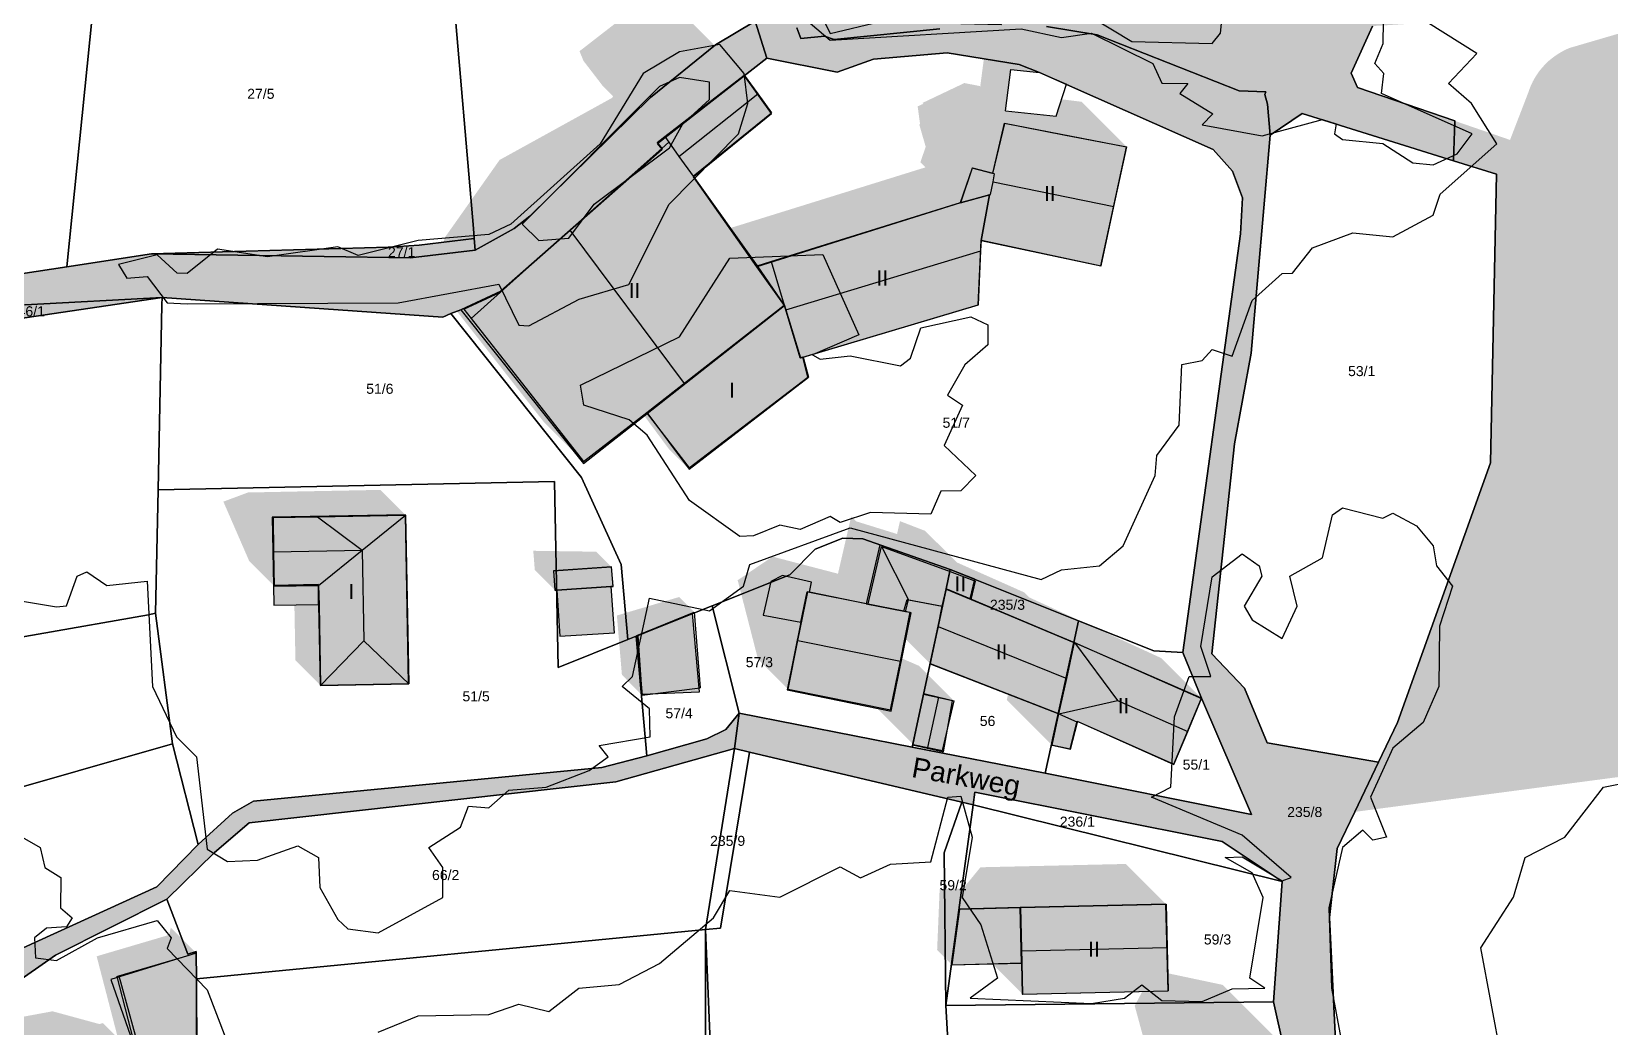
# Model space of a CAD drawing. Header units: millimetres. Extents: x 238 to 3518, y -74 to 2735.
# Drawn here: x 1746 to 1903.1, y 1403.3 to 1502.4 of the extents above; entities that cross this region are included whole.
import ezdxf
from ezdxf.enums import TextEntityAlignment as Align

# ---------------------------------------------------------------- set-up
doc = ezdxf.new("R2010")
doc.units = ezdxf.units.MM
for name, color, linetype in [('LP_Flurstueck_bez', 7, 'Continuous'), ('LP_Flurstuecke', 8, 'Continuous'), ('LP_Gebaeude_Dachaufsicht', 9, 'Continuous'), ('LP_Gebaeude_Dachschatten', 253, 'Continuous'), ('LP_Gebaeude_F', 254, 'Continuous'), ('LP_Gebaeude_Geschosszahl', 7, 'Continuous'), ('LP_Gebaeude_Schatten', 7, 'Continuous'), ('LP_Gebaeude_U', 7, 'Continuous'), ('LP_Topographie_Hoehenlinien', 8, 'Continuous'), ('LP_Verkehr_Gewaesser', 150, 'Continuous'), ('LP_Verkehr_Strassen', 9, 'Continuous'), ('LP_Verkehr_Strassennamen', 7, 'Continuous')]:
    doc.layers.add(name, color=color, linetype=linetype)
doc.styles.get("Standard").update_dxf_attribs({"font": 'arial.ttf'})

msp = doc.modelspace()

# ---------------------------------------------------------------- hatches: boundary and pattern name
at = {"layer": 'LP_Gebaeude_Dachschatten'}
for points in [[(1818.29, 1496.19), (1816.95, 1498.07), (1809.05, 1491.94), (1810.45, 1489.97)], [(1853.73, 1485), (1855, 1490.91), (1848.92, 1492.09), (1842.85, 1493.27), (1841.68, 1488.29), (1841.85, 1488.24), (1841.7, 1487.45)], [(1840.5, 1480.59), (1840.55, 1481.63), (1841.36, 1486.15), (1838.47, 1485.38), (1819.6, 1479.51), (1819.61, 1479.51), (1820.93, 1475.18), (1821.07, 1474.72)], [(1778.91, 1450.79), (1774.46, 1454.12), (1770.05, 1454.03), (1770.11, 1450.62)], [(1778.91, 1450.79), (1783.24, 1454.29), (1774.46, 1454.12)], [(1779.09, 1441.77), (1778.91, 1450.79), (1774.59, 1447.29), (1774.63, 1445.33), (1774.78, 1437.33)], [(1832.48, 1439.76), (1833.45, 1444.61), (1832.99, 1444.7), (1829.27, 1445.45), (1823.26, 1446.65), (1822.29, 1441.8)], [(1849.03, 1438.04), (1849.81, 1441.59), (1839.51, 1445.89), (1837.04, 1446.92), (1836.65, 1445.22), (1836.23, 1443.21)], [(1854.09, 1435.83), (1849.81, 1441.59), (1848.25, 1434.5)], [(1854.09, 1435.83), (1861.07, 1432.76), (1862.45, 1436.05), (1849.81, 1441.59)], [(1834.82, 1436.52), (1833.75, 1431.46), (1835.21, 1431.16), (1836.32, 1436.15)], [(1859.02, 1411.26), (1858.92, 1415.57), (1844.45, 1415.24), (1844.55, 1410.93)]]:
    msp.add_hatch(color=253, dxfattribs=at).paths.add_polyline_path(points)
at = {"layer": 'LP_Gebaeude_F'}
for points in [[(1788.73, 1474.71), (1800.95, 1459.4), (1807.29, 1464.38), (1820.95, 1475.12), (1818.21, 1479), (1811.88, 1487.93), (1819.65, 1494.24), (1816.96, 1498), (1808.31, 1491.27), (1808.76, 1490.69), (1792.72, 1476.57)], [(1838.46, 1485.35), (1841.34, 1486.14), (1840.53, 1481.62), (1852.44, 1479.07), (1854.98, 1490.9), (1842.84, 1493.26), (1841.66, 1488.27), (1839.64, 1488.81)], [(1818.21, 1479), (1820.95, 1475.12), (1822.51, 1469.93), (1822.77, 1470.01), (1840.21, 1475.2), (1840.53, 1481.62), (1841.34, 1486.14), (1838.46, 1485.35)], [(1807.29, 1464.38), (1811.45, 1458.98), (1823.28, 1468.02), (1822.77, 1470.01), (1822.51, 1469.93), (1820.95, 1475.12)], [(1769.97, 1454.07), (1770.1, 1447.27), (1774.56, 1447.36), (1774.59, 1445.4), (1774.75, 1437.36), (1783.54, 1437.52), (1783.22, 1454.32)], [(1829.08, 1445.46), (1832.84, 1444.71), (1833.14, 1445.88), (1836.67, 1445.22), (1837.04, 1446.96), (1837.42, 1448.88), (1830.42, 1451.33)], [(1797.95, 1448.73), (1798.09, 1446.8), (1798.28, 1446.8), (1803.69, 1447.18), (1803.89, 1447.19), (1803.72, 1449.12)], [(1837.04, 1446.96), (1839.42, 1445.95), (1839.89, 1447.9), (1837.42, 1448.88)], [(1770.1, 1447.27), (1770.14, 1445.32), (1774.59, 1445.4), (1774.56, 1447.36)], [(1798.28, 1446.8), (1798.59, 1442.22), (1804.03, 1442.57), (1803.69, 1447.18)], [(1818.83, 1444.31), (1822.57, 1443.62), (1823.19, 1446.64), (1823.45, 1446.6), (1823.65, 1447.61), (1820.75, 1448.26), (1819.58, 1447.66)], [(1821.2, 1436.89), (1831.57, 1434.77), (1833.57, 1444.56), (1832.84, 1444.71), (1829.08, 1445.46), (1823.45, 1446.6), (1823.19, 1446.64), (1822.57, 1443.62)], [(1835.44, 1439.51), (1848.2, 1434.53), (1849.74, 1441.59), (1839.42, 1445.95), (1837.04, 1446.96), (1836.67, 1445.22)], [(1806.35, 1442.27), (1806.74, 1436.48), (1812.49, 1436.71), (1811.81, 1444.5)], [(1847.53, 1431.43), (1849.38, 1431.03), (1850.08, 1433.78), (1859.69, 1429.49), (1862.44, 1436.07), (1849.74, 1441.59), (1848.2, 1434.53)], [(1833.69, 1431.41), (1836.78, 1430.74), (1837.67, 1435.81), (1834.77, 1436.43)], [(1837.55, 1409.54), (1844.52, 1409.71), (1844.39, 1415.23), (1838.31, 1415.08)], [(1844.39, 1415.23), (1844.52, 1409.71), (1844.59, 1406.61), (1859.12, 1406.96), (1858.91, 1415.58)], [(1753.9, 1408.08), (1756.83, 1399.72), (1757.18, 1399.82), (1758.71, 1394.29), (1762.61, 1395.38), (1762.43, 1408.14), (1762.4, 1410.71)]]:
    msp.add_hatch(color=254, dxfattribs=at).paths.add_polyline_path(points)
at = {"layer": 'LP_Gebaeude_Schatten'}
for points in [[(1803.91, 1495.94), (1802.85, 1497), (1800.95, 1499.47), (1800.55, 1500.44), (1808.45, 1506.57), (1816.95, 1498.07), (1809.05, 1491.94), (1808.29, 1491.35), (1808.73, 1490.76), (1799.6, 1482.62), (1792.69, 1476.46), (1789.04, 1474.77), (1789.76, 1473.85), (1800.95, 1459.61), (1796.95, 1463.61), (1785.76, 1477.85), (1784.04, 1479.77), (1786.89, 1481.09), (1787.19, 1481.96), (1792.6, 1489.62), (1803.73, 1495.76), (1803.84, 1495.78), (1803.79, 1495.85), (1803.91, 1495.94)], [(1834.97, 1488.88), (1834.47, 1489.38), (1835, 1490.93), (1834.36, 1493.15), (1834.44, 1493.18), (1834.2, 1494.95), (1834.76, 1495.2), (1834.68, 1495.29), (1838.85, 1497.27), (1840.5, 1496.95), (1840.44, 1497.02), (1840.98, 1501.13), (1843.83, 1500.82), (1846.02, 1500.16), (1849.02, 1497.16), (1846.33, 1498.32), (1843.48, 1498.63), (1842.94, 1494.52), (1848, 1493.98), (1848.54, 1495.65), (1850.5, 1495.41), (1855, 1490.91), (1848.92, 1492.09), (1842.85, 1493.27), (1841.68, 1488.29), (1839.65, 1488.83), (1838.47, 1485.38), (1819.6, 1479.51), (1818.22, 1479.08), (1815.54, 1482.84), (1816.1, 1483.01), (1834.97, 1488.88)], [(1841.44, 1486.18), (1841.7, 1487.45), (1841.85, 1488.24), (1841.7, 1487.45), (1841.44, 1486.18)], [(1820.93, 1475.18), (1807.26, 1464.5), (1810.95, 1467.39), (1820.93, 1475.18)], [(1822.54, 1469.93), (1820.93, 1475.18), (1821.07, 1474.72), (1822.54, 1469.93)], [(1806.93, 1464.25), (1807.26, 1464.5), (1811.45, 1458.85), (1809.45, 1460.85), (1806.93, 1464.25)], [(1765.11, 1455.62), (1767.55, 1456.53), (1771.96, 1456.62), (1780.74, 1456.79), (1783.24, 1454.29), (1774.46, 1454.12), (1770.05, 1454.03), (1770.11, 1450.62), (1770.18, 1447.21), (1767.68, 1449.71), (1765.11, 1455.62)], [(1816.29, 1447.8), (1819.76, 1450.15), (1826.27, 1448.45), (1827.59, 1454.16), (1828.09, 1453.66), (1832.15, 1452.4), (1832.44, 1453.68), (1834.95, 1452.71), (1838.09, 1449.58), (1844.81, 1446.59), (1845.31, 1446.09), (1858.45, 1440.05), (1862.45, 1436.05), (1849.81, 1441.59), (1839.51, 1445.89), (1839.95, 1447.71), (1837.44, 1448.68), (1830.59, 1451.16), (1829.27, 1445.45), (1823.26, 1446.65), (1822.29, 1441.8), (1821.31, 1436.95), (1818.31, 1439.95), (1816.29, 1447.8)], [(1795.95, 1450.73), (1802.21, 1450.64), (1803.71, 1449.14), (1797.95, 1448.73), (1798.1, 1446.81), (1796.1, 1448.81), (1795.95, 1450.73)], [(1772.14, 1447.25), (1774.59, 1447.29), (1774.63, 1445.33), (1774.78, 1437.33), (1772.28, 1439.83), (1772.14, 1447.25)], [(1806.27, 1442.29), (1806.77, 1436.38), (1804.77, 1438.38), (1804.27, 1444.29), (1810.46, 1446.13), (1811.96, 1444.63), (1806.27, 1442.29)], [(1833.45, 1444.61), (1832.99, 1444.7), (1833.28, 1445.85), (1836.65, 1445.22), (1836.23, 1443.21), (1835.44, 1439.49), (1832.93, 1442), (1833.45, 1444.61)], [(1831.5, 1434.91), (1832.48, 1439.76), (1832.54, 1440.06), (1834.32, 1439.29), (1837.82, 1435.79), (1834.82, 1436.52), (1833.75, 1431.46), (1830.25, 1434.96), (1830.29, 1435.15), (1831.5, 1434.91)], [(1843.2, 1436.47), (1848.25, 1434.5), (1847.57, 1431.39), (1843.07, 1435.89), (1843.2, 1436.47)], [(1854.92, 1419.57), (1858.92, 1415.57), (1844.45, 1415.24), (1838.39, 1415.07), (1837.64, 1409.52), (1836.14, 1411.02), (1836.39, 1417.07), (1838.72, 1417.13), (1840.45, 1419.24), (1854.92, 1419.57)], [(1754.62, 1402.23), (1752.5, 1410.38), (1752.72, 1410.45), (1759.71, 1412.51), (1759.88, 1413.23), (1762.38, 1410.73), (1761.71, 1410.51), (1754.72, 1408.45), (1754.5, 1408.38), (1756.78, 1399.64), (1754.11, 1398.91), (1750.07, 1397.79), (1748.76, 1397.43), (1747.48, 1402.07), (1745.56, 1401.54), (1743.64, 1401.01), (1744.92, 1396.37), (1746.28, 1391.45), (1748.41, 1392.04), (1749.99, 1386.33), (1746.49, 1389.83), (1745.95, 1391.78), (1742.78, 1394.95), (1741.42, 1399.87), (1742.09, 1400.06), (1741.14, 1403.51), (1741.56, 1405.54), (1744.48, 1405.07), (1745.18, 1404.37), (1748.11, 1404.91), (1752.78, 1403.64), (1753.12, 1403.74), (1754.62, 1402.23)], [(1844.58, 1409.74), (1844.65, 1406.62), (1841.62, 1409.65), (1844.58, 1409.74)], [(1869.55, 1402.54), (1860.8, 1400.46), (1863.39, 1389.6), (1864.12, 1386.53), (1863.04, 1386.27), (1863.52, 1384.24), (1864.6, 1384.5), (1865.14, 1382.25), (1870.31, 1383.48), (1872.73, 1381.06), (1869.87, 1380.14), (1869.13, 1382.08), (1862.59, 1379.9), (1863.21, 1378), (1866.37, 1368.16), (1864.35, 1367.3), (1864.53, 1366.43), (1860.34, 1365.13), (1860.93, 1363.15), (1861.51, 1361.18), (1860.01, 1362.68), (1857.93, 1366.15), (1858.84, 1366.63), (1863.03, 1367.93), (1862.35, 1369.3), (1864.37, 1370.16), (1862.87, 1371.66), (1859.71, 1381.5), (1859.59, 1382.9), (1860.8, 1383.44), (1861.97, 1385.53), (1862.28, 1385.49), (1861.02, 1386.74), (1860.54, 1388.77), (1861.62, 1389.03), (1860.89, 1392.1), (1858.89, 1394.1), (1855.8, 1405.46), (1856.56, 1406.89), (1859.12, 1406.95), (1859.08, 1408.7), (1864.55, 1407.54), (1869.55, 1402.54)]]:
    msp.add_hatch(color=7, dxfattribs=at).paths.add_polyline_path(points)
at = {"layer": 'LP_Verkehr_Gewaesser'}
for points in [[(1821.26, 1505.19), (1822.18, 1502.77), (1822.58, 1501.71), (1824.93, 1501.94), (1825.88, 1501.61), (1836.42, 1502.68), (1842.25, 1502.99), (1847.03, 1502.88), (1852.06, 1502.06), (1866.19, 1496.48), (1868.84, 1496.38), (1868.76, 1496.13), (1869.03, 1495.17), (1869.29, 1492.07), (1872.46, 1494.25), (1887.52, 1489.53), (1887.67, 1493.5), (1877.98, 1496.84), (1877.33, 1498.24), (1879.46, 1502.94), (1894.9, 1503.88), (1939.14, 1514.95), (1945.63, 1517.34), (1952.44, 1521.62), (1957.74, 1527.18), (1959.71, 1529.24), (1981.91, 1552.37), (1982.61, 1552.99), (1982.33, 1553.47), (1980.24, 1557.4), (1977.89, 1557.43), (1949.7, 1527.98), (1948.36, 1526.58), (1942.76, 1523.14), (1937.45, 1521.25), (1928.75, 1519.07), (1902.35, 1512.43), (1895.25, 1508.84), (1868.52, 1507.92), (1868.53, 1508.41), (1847.06, 1507.89), (1835.96, 1507.86), (1825.87, 1508.05)], [(1877.69, 1424.75), (1971.68, 1437.17), (1967.84, 1447.33), (1962.83, 1447.24), (1959.94, 1446.74), (1957.35, 1446.24), (1952.08, 1445.34), (1949.24, 1444.92), (1945.66, 1444.39), (1941.86, 1443.83), (1938.18, 1443.23), (1934.6, 1442.86), (1930.87, 1442.56), (1924.39, 1442.3), (1920.3, 1442.35), (1916.92, 1442.57), (1916.74, 1442.56), (1916.16, 1442.56), (1915.61, 1442.61), (1915.07, 1442.7), (1914.57, 1442.82), (1914.1, 1442.97), (1913.65, 1443.15), (1913.24, 1443.34), (1912.86, 1443.55), (1912.5, 1443.78), (1912.18, 1444.01), (1911.88, 1444.25), (1911.61, 1444.49), (1911.37, 1444.73), (1911.13, 1444.99), (1910.9, 1445.27), (1910.67, 1445.57), (1910.45, 1445.9), (1910.24, 1446.26), (1910.04, 1446.65), (1909.86, 1447.07), (1909.7, 1447.52), (1909.57, 1448), (1909.46, 1448.51), (1909.39, 1449.04), (1909.36, 1449.6), (1909.38, 1450.18), (1909.4, 1450.36), (1909.24, 1453.78), (1908.86, 1462.36), (1908.56, 1468.97), (1908.45, 1475.35), (1908.33, 1481.95), (1908.49, 1487.41), (1908.49, 1487.6), (1908.52, 1488.07), (1908.58, 1488.51), (1908.67, 1488.92), (1908.79, 1489.3), (1908.93, 1489.66), (1909.08, 1489.99), (1909.24, 1490.3), (1909.41, 1490.58), (1909.58, 1490.83), (1909.77, 1491.08), (1909.99, 1491.33), (1910.23, 1491.57), (1910.5, 1491.82), (1910.8, 1492.06), (1911.13, 1492.28), (1911.49, 1492.5), (1911.89, 1492.69), (1912.32, 1492.86), (1912.5, 1492.92), (1915.93, 1494.09), (1920.19, 1495.55), (1925.02, 1497.11), (1930.05, 1498.75), (1936.45, 1500.39), (1942.13, 1501.6), (1947.79, 1502.67), (1953.65, 1503.61), (1961.3, 1504.59), (1969.61, 1505.37), (1976.31, 1505.66), (1976.44, 1505.67), (1976.96, 1505.67), (1977.47, 1505.64), (1977.95, 1505.59), (1978.41, 1505.51), (1978.85, 1505.42), (1979.27, 1505.31), (1979.66, 1505.19), (1980.04, 1505.06), (1980.41, 1504.91), (1980.78, 1504.74), (1981.17, 1504.55), (1981.56, 1504.32), (1981.95, 1504.07), (1982.35, 1503.79), (1982.74, 1503.48), (1983.14, 1503.13), (1983.23, 1503.05), (1983.55, 1502.6), (1983.97, 1501.99), (1984.36, 1501.38), (1984.74, 1500.76), (1985.12, 1500.12), (1985.39, 1499.64), (1986.2, 1497.36), (1988.42, 1491.08), (1991, 1485.02), (1993.6, 1478.93), (1993.78, 1478.44), (1994.06, 1477.61), (1994.31, 1476.79), (1994.53, 1475.98), (1994.73, 1475.18), (1994.9, 1474.4), (1995.04, 1473.63), (1995.17, 1472.88), (1995.27, 1472.14), (1995.35, 1471.42), (1995.41, 1470.7), (1995.45, 1470.01), (1995.48, 1469.31), (1995.49, 1468.6), (1995.48, 1467.87), (1995.46, 1467.13), (1995.41, 1466.36), (1995.35, 1465.58), (1995.26, 1464.79), (1995.14, 1463.98), (1995, 1463.15), (1994.84, 1462.31), (1994.64, 1461.46), (1994.51, 1460.95), (1991.65, 1456.45), (1972.28, 1449.3), (1973.26, 1444.39), (1975.6, 1437.73), (1997.44, 1447.97), (1997.51, 1448.03), (1998.02, 1448.51), (1998.51, 1448.99), (1998.96, 1449.48), (1999.38, 1449.96), (1999.78, 1450.45), (2000.15, 1450.94), (2000.49, 1451.42), (2000.81, 1451.9), (2001.11, 1452.37), (2001.39, 1452.85), (2001.66, 1453.36), (2001.93, 1453.89), (2002.19, 1454.44), (2002.44, 1455.01), (2002.67, 1455.62), (2002.89, 1456.24), (2003.09, 1456.9), (2003.27, 1457.57), (2003.29, 1457.67), (2003.45, 1458.18), (2003.73, 1459.12), (2003.97, 1460.05), (2004.2, 1460.97), (2004.4, 1461.87), (2004.58, 1462.77), (2004.74, 1463.65), (2004.88, 1464.51), (2005, 1465.36), (2005.11, 1466.22), (2005.2, 1467.09), (2005.27, 1467.98), (2005.33, 1468.89), (2005.37, 1469.82), (2005.39, 1470.76), (2005.39, 1471.72), (2005.37, 1472.7), (2005.36, 1473.24), (2004.88, 1477.05), (2003.92, 1481.22), (2002.29, 1486.96), (1999.84, 1493.25), (1997.52, 1498.65), (1997.17, 1499.45), (1996.72, 1500.43), (1996.26, 1501.4), (1995.79, 1502.33), (1995.31, 1503.25), (1994.82, 1504.13), (1994.32, 1505), (1993.82, 1505.84), (1993.31, 1506.66), (1992.79, 1507.48), (1992.25, 1508.29), (1991.68, 1509.11), (1991.09, 1509.94), (1990.47, 1510.76), (1989.83, 1511.59), (1989.16, 1512.42), (1988.47, 1513.25), (1987.9, 1513.91), (1987.73, 1514.07), (1987.2, 1514.56), (1986.67, 1515.01), (1986.14, 1515.43), (1985.6, 1515.82), (1985.08, 1516.19), (1984.55, 1516.52), (1984.03, 1516.84), (1983.52, 1517.12), (1983.01, 1517.39), (1982.49, 1517.64), (1981.95, 1517.88), (1981.39, 1518.12), (1980.81, 1518.34), (1980.2, 1518.55), (1979.57, 1518.74), (1978.92, 1518.92), (1978.24, 1519.08), (1977.53, 1519.22), (1977.3, 1519.26), (1977.05, 1519.3), (1976.63, 1519.41), (1976.24, 1519.54), (1975.88, 1519.69), (1975.54, 1519.86), (1975.24, 1520.04), (1974.96, 1520.23), (1974.71, 1520.43), (1974.49, 1520.62), (1974.27, 1520.83), (1974.06, 1521.07), (1973.85, 1521.33), (1973.64, 1521.62), (1973.45, 1521.94), (1973.27, 1522.29), (1973.11, 1522.67), (1972.98, 1523.08), (1972.92, 1523.33), (1972.88, 1523.48), (1972.76, 1524.05), (1972.68, 1524.61), (1972.64, 1525.15), (1972.64, 1525.68), (1972.67, 1526.18), (1972.72, 1526.66), (1972.8, 1527.12), (1972.9, 1527.55), (1973.02, 1527.96), (1973.15, 1528.35), (1973.29, 1528.71), (1973.44, 1529.05), (1973.61, 1529.38), (1973.8, 1529.72), (1974.02, 1530.07), (1974.26, 1530.42), (1974.53, 1530.77), (1974.84, 1531.12), (1975.18, 1531.46), (1975.55, 1531.8), (1975.96, 1532.13), (1976.4, 1532.45), (1976.89, 1532.74), (1977.41, 1533.01), (1977.54, 1533.07), (1980.69, 1534.4), (1990.37, 1538.5), (1993.2, 1539.62), (1988.57, 1542.82), (1975.83, 1536.67), (1972.84, 1534.66), (1971.07, 1533.01), (1970.3, 1531.99), (1969.75, 1531.18), (1969.12, 1529.91), (1968.64, 1528.52), (1968.22, 1527.86), (1968.2, 1527.83), (1967.94, 1527.54), (1967.67, 1527.28), (1967.39, 1527.06), (1967.12, 1526.87), (1966.84, 1526.72), (1966.57, 1526.6), (1966.31, 1526.51), (1966.06, 1526.43), (1965.81, 1526.38), (1965.54, 1526.33), (1965.24, 1526.31), (1964.93, 1526.31), (1964.6, 1526.34), (1964.25, 1526.4), (1963.89, 1526.49), (1963.52, 1526.63), (1963.49, 1526.64), (1962.36, 1527.17), (1961.28, 1527.74), (1960.43, 1528.5), (1959.71, 1529.24), (1957.74, 1527.18), (1958.72, 1526.34), (1960.81, 1524.83), (1963.78, 1523.18), (1966.31, 1522.03), (1967.49, 1521.71), (1968.38, 1521.33), (1968.81, 1520.6), (1968.82, 1520.44), (1968.81, 1520.25), (1968.78, 1520.08), (1968.74, 1519.91), (1968.67, 1519.73), (1968.6, 1519.59), (1968.08, 1518.75), (1967.17, 1517.96), (1965.7, 1517.24), (1962.56, 1516.24), (1952.45, 1513.96), (1934.03, 1510.41), (1925.25, 1508.14), (1917.65, 1506.19), (1899.07, 1500.76), (1898.75, 1500.62), (1898.34, 1500.41), (1897.96, 1500.19), (1897.62, 1499.96), (1897.3, 1499.72), (1897.01, 1499.48), (1896.75, 1499.23), (1896.51, 1498.98), (1896.28, 1498.72), (1896.05, 1498.44), (1895.84, 1498.13), (1895.62, 1497.79), (1895.42, 1497.43), (1895.23, 1497.03), (1895.06, 1496.61), (1894.95, 1496.28), (1893.15, 1491.61), (1887.67, 1493.5), (1887.52, 1489.53), (1891.8, 1488.19), (1891.2, 1459.48), (1881.95, 1433.63), (1880.07, 1429.71)], [(1581.32, 1526.37), (1603.13, 1503.81), (1608.32, 1498.45), (1612.38, 1494.93), (1618.49, 1490.66), (1621.51, 1489.08), (1668.93, 1470.88), (1673.2, 1470.06), (1677.52, 1470.67), (1698.88, 1477.42), (1698.71, 1478.02), (1710.62, 1478.13), (1715.56, 1477.62), (1724.43, 1474.14), (1727.69, 1473.07), (1733.46, 1472.73), (1733.48, 1472.16), (1733.68, 1472.19), (1759.01, 1475.94), (1786.96, 1473.98), (1787.75, 1474.34), (1788.73, 1474.71), (1792.72, 1476.57), (1808.76, 1490.69), (1808.31, 1491.27), (1819.2, 1499.75), (1818.02, 1503.43), (1814.07, 1501.08), (1807.6, 1495.84), (1795.59, 1484.02), (1794.06, 1482.81), (1790.18, 1480.63), (1790.08, 1481.8), (1784.59, 1481.13), (1781.52, 1480.94), (1757.96, 1480.28), (1749.53, 1479), (1736.86, 1477.07), (1732.36, 1476.67), (1728.67, 1477.36), (1714.95, 1482.17), (1712.53, 1482.76), (1707.52, 1482.84), (1699.47, 1482.43), (1697.53, 1482.14), (1695.57, 1481.61), (1677.1, 1475.41), (1674.8, 1474.84), (1672.76, 1474.67), (1669.55, 1474.94), (1653.27, 1481.14), (1622.95, 1492.95), (1621.01, 1493.99), (1619.52, 1495.08), (1616.8, 1497.37), (1613.06, 1500.88), (1606.34, 1507.6), (1584.51, 1529.67), (1584.4, 1529.55)]]:
    msp.add_hatch(color=150, dxfattribs=at).paths.add_polyline_path(points)
at = {"layer": 'LP_Verkehr_Strassen'}
for points in [[(1766.14, 1291.44), (1768.6, 1290.07), (1776.1, 1285.89), (1775.67, 1288.69), (1781.68, 1309.93), (1782.03, 1311.2), (1786.7, 1327.7), (1788.1, 1331.35), (1790.18, 1334.42), (1793.38, 1336.27), (1817, 1343.32), (1846.71, 1351.27), (1861.29, 1355.32), (1871.55, 1358.18), (1882.04, 1361.1), (1883.43, 1376.66), (1881.22, 1380.31), (1879.1, 1383.81), (1876.05, 1396.52), (1875.18, 1414.23), (1875.94, 1421.1), (1877.69, 1424.75), (1880.07, 1429.71), (1868.97, 1431.63), (1866.72, 1437.05), (1863.46, 1440.47), (1865.72, 1461.36), (1867.38, 1470.4), (1869.29, 1492.07), (1869.03, 1495.17), (1868.76, 1496.13), (1868.84, 1496.38), (1866.19, 1496.48), (1852.06, 1502.06), (1847.03, 1502.88), (1842.25, 1502.99), (1836.42, 1502.68), (1825.88, 1501.61), (1824.93, 1501.94), (1822.58, 1501.71), (1822.18, 1502.77), (1821.26, 1505.19), (1818.02, 1503.43), (1819.2, 1499.75), (1826.2, 1498.35), (1829.81, 1499.64), (1837.15, 1500.26), (1844.29, 1499.1), (1846.33, 1498.33), (1849.01, 1497.14), (1863.62, 1490.65), (1865.53, 1488.5), (1866.52, 1485.84), (1866.33, 1482.28), (1860.58, 1440.62), (1862.44, 1436.07), (1867.41, 1424.48), (1846.9, 1428.59), (1833.64, 1431.19), (1816.43, 1434.56), (1815.99, 1431.07), (1817.45, 1430.71), (1838.6, 1425.72), (1839.73, 1425.45), (1839.9, 1426.72), (1864.49, 1421.79), (1870.46, 1417.82), (1869.6, 1405.86), (1874.48, 1383.98), (1877, 1371.67), (1876.95, 1368.93), (1874.24, 1365.6), (1870.22, 1363.6), (1861.62, 1360.64), (1850.29, 1357.79), (1815.72, 1349.9), (1793.22, 1341.85), (1786.2, 1338.49), (1779.3, 1333), (1780.08, 1327.96), (1777.05, 1311.75), (1777.6, 1311.55), (1774.37, 1299.94), (1771.37, 1294.36), (1769.09, 1292.17)], [(1608.32, 1498.45), (1613.04, 1492.21), (1615.52, 1488.93), (1618.07, 1484.42), (1628.79, 1481.61), (1628.81, 1481.25), (1661.02, 1468.6), (1672.71, 1464), (1682.68, 1454.68), (1684.27, 1453.2), (1687.38, 1448.72), (1690.67, 1441.95), (1690.27, 1434.99), (1694.92, 1432.74), (1698.88, 1430.83), (1702.43, 1426.03), (1709.89, 1415.97), (1716.67, 1406.39), (1718.17, 1402.89), (1717.17, 1400.15), (1708.06, 1393.79), (1705.75, 1392.69), (1697.38, 1389.87), (1693.52, 1390.55), (1684.04, 1392.24), (1682.27, 1393.47), (1681.35, 1391.38), (1691.97, 1388.49), (1695.93, 1388.02), (1703.18, 1389.84), (1717.14, 1395.44), (1739.87, 1404.55), (1748.42, 1410.49), (1759.47, 1416.06), (1764.22, 1420.72), (1767.68, 1423.67), (1804.16, 1427.75), (1815.99, 1431.07), (1816.43, 1434.56), (1815.12, 1432.94), (1813.23, 1432.02), (1807.24, 1430.33), (1802.78, 1429.16), (1768.11, 1425.82), (1766.01, 1424.61), (1762.6, 1421.52), (1758.48, 1417.3), (1729.96, 1404.31), (1727.49, 1403.81), (1723.06, 1403.39), (1713.07, 1418.1), (1701.86, 1434.61), (1693.63, 1446.85), (1683.86, 1461.41), (1677.52, 1470.67), (1673.2, 1470.06), (1668.93, 1470.88), (1621.51, 1489.08), (1618.49, 1490.66), (1612.38, 1494.93)]]:
    msp.add_hatch(color=9, dxfattribs=at).paths.add_polyline_path(points)

# ---------------------------------------------------------------- linework, layer by layer
at = {"layer": 'LP_Flurstuecke', "color": 8}
for points in [[(1712.53, 1482.76), (1714.95, 1482.17), (1728.67, 1477.36), (1732.36, 1476.67), (1736.86, 1477.07), (1749.53, 1479), (1755.14, 1534.34), (1724.32, 1538.11)], [(1749.53, 1479), (1757.96, 1480.28), (1781.52, 1480.94), (1784.59, 1481.13), (1790.08, 1481.8), (1789.99, 1482.81), (1787.97, 1506.38), (1755.48, 1507.83), (1758.15, 1534.11), (1755.14, 1534.34)], [(1785.7, 1532.82), (1787.97, 1506.38), (1789.99, 1482.81), (1790.08, 1481.8), (1790.18, 1480.63), (1794.06, 1482.81), (1795.59, 1484.02), (1807.6, 1495.84), (1814.07, 1501.08), (1818.02, 1503.43), (1812.42, 1527.29), (1810.79, 1530.14), (1806.06, 1532.61)], [(1787.75, 1474.34), (1800.75, 1458.03), (1804.7, 1449.36), (1805.37, 1441.91), (1806.19, 1442.24), (1813.76, 1445.25), (1821.48, 1448.34), (1824, 1450.89), (1826.74, 1452), (1828.76, 1451.91), (1837.42, 1448.88), (1841.25, 1447.35), (1850.22, 1443.77), (1857.69, 1440.79), (1860.58, 1440.62), (1866.33, 1482.28), (1866.52, 1485.84), (1865.53, 1488.5), (1863.62, 1490.65), (1849.01, 1497.14), (1846.33, 1498.33), (1844.29, 1499.1), (1837.15, 1500.26), (1829.81, 1499.64), (1826.2, 1498.35), (1819.2, 1499.75), (1808.31, 1491.27), (1808.76, 1490.69), (1792.72, 1476.57), (1788.73, 1474.71)], [(1863.46, 1440.47), (1866.72, 1437.05), (1868.97, 1431.63), (1880.07, 1429.71), (1881.95, 1433.63), (1891.2, 1459.48), (1891.8, 1488.19), (1887.52, 1489.53), (1872.46, 1494.25), (1869.29, 1492.07), (1867.38, 1470.4), (1865.72, 1461.36)], [(1757.96, 1480.28), (1783.72, 1479.87), (1790.18, 1480.63), (1790.08, 1481.8), (1784.59, 1481.13), (1781.52, 1480.94)], [(1733.48, 1472.16), (1733.68, 1472.19), (1759.01, 1475.94), (1745.4, 1475.2)], [(1758.62, 1456.78), (1798.06, 1457.62), (1798.41, 1439.13), (1805.37, 1441.91), (1804.7, 1449.36), (1800.75, 1458.03), (1787.75, 1474.34), (1786.96, 1473.98), (1759.01, 1475.94), (1758.99, 1475.2)], [(1758.37, 1444.52), (1760.05, 1431.52), (1762.6, 1421.52), (1766.01, 1424.61), (1768.11, 1425.82), (1802.78, 1429.16), (1807.24, 1430.33), (1806.19, 1442.24), (1805.37, 1441.91), (1798.41, 1439.13), (1798.06, 1457.62), (1758.62, 1456.78)], [(1813.76, 1445.25), (1816.43, 1434.56), (1833.64, 1431.19), (1837.04, 1446.96), (1837.42, 1448.88), (1828.76, 1451.91), (1826.74, 1452), (1824, 1450.89), (1821.48, 1448.34)], [(1837.04, 1446.96), (1849.74, 1441.59), (1850.22, 1443.77), (1841.25, 1447.35), (1837.42, 1448.88)], [(1833.64, 1431.19), (1846.9, 1428.59), (1849.74, 1441.59), (1837.04, 1446.96)], [(1701.86, 1434.61), (1713.07, 1418.1), (1760.05, 1431.52), (1758.37, 1444.52), (1757.65, 1444.35), (1713.7, 1436.68)], [(1806.19, 1442.24), (1807.24, 1430.33), (1813.23, 1432.02), (1815.12, 1432.94), (1816.43, 1434.56), (1813.76, 1445.25)], [(1846.9, 1428.59), (1867.41, 1424.48), (1862.44, 1436.07), (1860.58, 1440.62), (1857.69, 1440.79), (1850.22, 1443.77), (1849.74, 1441.59)], [(1713.07, 1418.1), (1723.06, 1403.39), (1727.49, 1403.81), (1729.96, 1404.31), (1758.48, 1417.3), (1762.6, 1421.52), (1760.05, 1431.52)], [(1759.47, 1416.06), (1761.58, 1410.58), (1762.4, 1410.85), (1762.4, 1410.71), (1762.43, 1408.14), (1813.08, 1413.05), (1815.99, 1431.07), (1804.16, 1427.75), (1767.68, 1423.67), (1764.22, 1420.72)], [(1813.08, 1413.05), (1814.57, 1413.19), (1817.45, 1430.71), (1815.99, 1431.07)], [(1813.08, 1413.05), (1815.72, 1349.9), (1850.29, 1357.79), (1846.03, 1375.44), (1842.96, 1374.5), (1838.85, 1373.25), (1837.71, 1393.28), (1837.02, 1405.49), (1836.83, 1420.69), (1838.6, 1425.72), (1817.45, 1430.71), (1814.57, 1413.19)], [(1839.73, 1425.45), (1870.46, 1417.82), (1864.49, 1421.79), (1839.9, 1426.72)], [(1836.83, 1420.69), (1837.02, 1405.49), (1839.73, 1425.45), (1838.6, 1425.72)], [(1837.02, 1405.49), (1869.6, 1405.86), (1870.46, 1417.82), (1839.73, 1425.45)], [(1739.87, 1404.55), (1743.21, 1400.92), (1745.73, 1391.43), (1748.22, 1357.24), (1763.13, 1356.33), (1762.58, 1363.74), (1762.43, 1408.14), (1762.4, 1410.71), (1762.4, 1410.85), (1761.58, 1410.58), (1759.47, 1416.06), (1748.42, 1410.49)], [(1762.43, 1408.14), (1762.58, 1363.74), (1763.13, 1356.33), (1767.91, 1346.63), (1771.11, 1341.32), (1773.44, 1338.95), (1779.3, 1333), (1786.2, 1338.49), (1793.22, 1341.85), (1815.72, 1349.9), (1813.06, 1381.84), (1813.08, 1413.05)], [(1813.06, 1381.84), (1815.72, 1349.9), (1813.08, 1413.05)], [(1837.02, 1405.49), (1837.71, 1393.28), (1840.05, 1393.55), (1842.96, 1374.5), (1846.03, 1375.44), (1865.33, 1381.96), (1868.89, 1382.77), (1874.48, 1383.98), (1869.6, 1405.86)]]:
    msp.add_lwpolyline(points, close=True, dxfattribs=at)
for points in [[(1745.4, 1475.2), (1759.01, 1475.94), (1786.96, 1473.98), (1787.75, 1474.34), (1788.73, 1474.71), (1792.72, 1476.57), (1808.76, 1490.69), (1808.31, 1491.27), (1819.2, 1499.75), (1818.02, 1503.43), (1814.07, 1501.08), (1807.6, 1495.84), (1795.59, 1484.02), (1794.06, 1482.81), (1790.18, 1480.63), (1783.72, 1479.87), (1757.96, 1480.28), (1749.53, 1479), (1736.86, 1477.07)], [(1818.02, 1503.43), (1819.2, 1499.75), (1826.2, 1498.35), (1829.81, 1499.64), (1837.15, 1500.26), (1844.29, 1499.1), (1846.33, 1498.33), (1849.01, 1497.14), (1863.62, 1490.65), (1865.53, 1488.5), (1866.52, 1485.84), (1866.33, 1482.28), (1860.58, 1440.62), (1862.44, 1436.07), (1867.41, 1424.48), (1846.9, 1428.59), (1833.64, 1431.19), (1816.43, 1434.56), (1815.99, 1431.07), (1817.45, 1430.71), (1838.6, 1425.72), (1839.73, 1425.45), (1839.9, 1426.72), (1864.49, 1421.79), (1870.46, 1417.82), (1869.6, 1405.86), (1874.48, 1383.98)], [(1822.18, 1502.77), (1822.58, 1501.71), (1824.93, 1501.94), (1825.88, 1501.61), (1836.42, 1502.68)], [(1836.42, 1502.68), (1825.88, 1501.61), (1824.93, 1501.94), (1822.58, 1501.71), (1822.18, 1502.77)], [(1847.03, 1502.88), (1852.06, 1502.06), (1866.19, 1496.48), (1868.84, 1496.38), (1868.76, 1496.13), (1869.03, 1495.17), (1869.29, 1492.07), (1872.46, 1494.25), (1887.52, 1489.53), (1887.67, 1493.5), (1877.98, 1496.84), (1877.33, 1498.24), (1879.46, 1502.94)], [(1876.05, 1396.52), (1875.18, 1414.23), (1875.94, 1421.1), (1877.69, 1424.75), (1880.07, 1429.71), (1868.97, 1431.63), (1866.72, 1437.05), (1863.46, 1440.47), (1865.72, 1461.36), (1867.38, 1470.4), (1869.29, 1492.07), (1869.03, 1495.17), (1868.76, 1496.13), (1868.84, 1496.38), (1866.19, 1496.48), (1852.06, 1502.06), (1847.03, 1502.88)], [(1879.46, 1502.94), (1877.33, 1498.24), (1877.98, 1496.84), (1887.67, 1493.5), (1887.52, 1489.53), (1891.8, 1488.19), (1891.2, 1459.48), (1881.95, 1433.63), (1880.07, 1429.71), (1877.69, 1424.75), (1875.94, 1421.1), (1875.18, 1414.23), (1876.05, 1396.52), (1879.1, 1383.81), (1881.22, 1380.31), (1928.56, 1358.17)], [(1713.7, 1436.68), (1757.65, 1444.35), (1758.37, 1444.52), (1758.62, 1456.78), (1758.99, 1475.2), (1759.01, 1475.94), (1733.68, 1472.19)], [(1739.87, 1404.55), (1748.42, 1410.49), (1759.47, 1416.06), (1764.22, 1420.72), (1767.68, 1423.67), (1804.16, 1427.75), (1815.99, 1431.07), (1816.43, 1434.56), (1815.12, 1432.94), (1813.23, 1432.02), (1807.24, 1430.33), (1802.78, 1429.16), (1768.11, 1425.82), (1766.01, 1424.61), (1762.6, 1421.52), (1758.48, 1417.3), (1729.96, 1404.31)]]:
    msp.add_lwpolyline(points, dxfattribs=at)
at = {"layer": 'LP_Gebaeude_Dachaufsicht', "color": 9}
for p, q in [((1809.05, 1491.94, 81.29), (1816.95, 1498.07, 81.29)), ((1816.95, 1498.07, 81.29), (1818.29, 1496.19, 82.89)), ((1842.94, 1494.52, 73.21), (1843.48, 1498.63, 73.21)), ((1843.48, 1498.63, 73.21), (1846.33, 1498.32, 73.21)), ((1846.33, 1498.32, 73.21), (1849.02, 1497.16, 73.21)), ((1810.45, 1489.97, 82.89), (1818.29, 1496.19, 82.89)), ((1818.29, 1496.19, 82.89), (1819.64, 1494.3, 81.29)), ((1848, 1493.98, 73.21), (1849.02, 1497.16, 73.21)), ((1811.85, 1488, 81.29), (1819.64, 1494.3, 81.29)), ((1842.94, 1494.52, 73.21), (1848, 1493.98, 73.21)), ((1841.68, 1488.29, 79.8), (1842.85, 1493.27, 75.51)), ((1842.85, 1493.27, 75.51), (1848.92, 1492.09, 75.51)), ((1808.29, 1491.35, 75.21), (1809.05, 1491.94, 75.21)), ((1808.29, 1491.35, 75.21), (1808.73, 1490.76, 75.21)), ((1808.73, 1490.76, 75.21), (1809.44, 1491.4, 75.21)), ((1808.73, 1490.76, 75.49), (1809.44, 1491.4, 75.21)), ((1809.05, 1491.94, 75.21), (1809.44, 1491.4, 75.21)), ((1809.05, 1491.94, 81.29), (1810.45, 1489.97, 82.89)), ((1809.44, 1491.4, 75.21), (1810.45, 1489.97, 75.21)), ((1848.92, 1492.09, 75.51), (1855, 1490.91, 75.51)), ((1799.6, 1482.62, 79.11), (1808.73, 1490.76, 75.49)), ((1810.45, 1489.97, 82.89), (1811.85, 1488, 81.29)), ((1810.45, 1489.97, 75.21), (1811.85, 1488, 75.21)), ((1853.73, 1485, 80.48), (1855, 1490.91, 75.51)), ((1811.85, 1488, 75.21), (1818.22, 1479.08, 75.2)), ((1838.47, 1485.38, 75.51), (1839.65, 1488.83, 75.51)), ((1839.65, 1488.83, 75.51), (1841.68, 1488.29, 75.51)), ((1841.68, 1488.29, 79.8), (1841.85, 1488.24, 79.81)), ((1841.68, 1488.29, 75.51), (1841.85, 1488.24, 75.51)), ((1841.7, 1487.45, 80.48), (1841.85, 1488.24, 79.81)), ((1841.7, 1487.45, 75.51), (1841.85, 1488.24, 75.51)), ((1841.44, 1486.18, 75.51), (1841.7, 1487.45, 75.51)), ((1841.44, 1486.18, 79.39), (1841.7, 1487.45, 80.48)), ((1841.7, 1487.45, 80.48), (1853.73, 1485, 80.48)), ((1819.6, 1479.51, 75.11), (1838.47, 1485.38, 75.04)), ((1838.47, 1485.38, 75.51), (1841.36, 1486.15, 75.51)), ((1838.47, 1485.38, 75.04), (1841.36, 1486.15, 75.12)), ((1840.55, 1481.63, 78.22), (1841.36, 1486.15, 75.12)), ((1840.55, 1481.63, 75.51), (1841.36, 1486.15, 79.36)), ((1841.36, 1486.15, 75.51), (1841.44, 1486.18, 75.51)), ((1841.36, 1486.15, 79.36), (1841.44, 1486.18, 79.39)), ((1852.46, 1479.08, 75.51), (1853.73, 1485, 80.48)), ((1792.69, 1476.46, 76.37), (1799.6, 1482.62, 79.11)), ((1799.6, 1482.62, 79.11), (1810.95, 1467.39, 79.11)), ((1840.5, 1480.59, 78.96), (1840.55, 1481.63, 78.22)), ((1840.55, 1481.63, 75.51), (1852.46, 1479.08, 75.51)), ((1821.07, 1474.72, 78.96), (1840.5, 1480.59, 78.96)), ((1840.24, 1475.21, 75.12), (1840.5, 1480.59, 78.96)), ((1818.22, 1479.08, 75.12), (1819.6, 1479.51, 75.12)), ((1818.22, 1479.08, 75.12), (1820.93, 1475.18, 75.12)), ((1818.22, 1479.08, 75.2), (1820.93, 1475.18, 75.21)), ((1819.6, 1479.51, 75.12), (1819.61, 1479.51, 75.12)), ((1819.6, 1479.51, 75.11), (1819.61, 1479.51, 75.12)), ((1819.61, 1479.51, 75.12), (1820.93, 1475.18, 75.12)), ((1819.61, 1479.51, 75.12), (1820.93, 1475.18, 78.59)), ((1789.04, 1474.77, 75.21), (1792.69, 1476.46, 75.21)), ((1789.76, 1473.85, 75.21), (1792.69, 1476.46, 76.37)), ((1789.76, 1473.85, 75.21), (1792.69, 1476.46, 75.21)), ((1789.04, 1474.77, 75.21), (1789.76, 1473.85, 75.21)), ((1789.76, 1473.85, 75.21), (1800.95, 1459.61, 75.21)), ((1807.26, 1464.5, 73.26), (1820.93, 1475.18, 73.26)), ((1810.95, 1467.39, 79.11), (1820.93, 1475.18, 75.21)), ((1820.93, 1475.18, 78.59), (1821.07, 1474.72, 78.96)), ((1820.93, 1475.18, 73.26), (1822.54, 1469.93, 73.26)), ((1821.07, 1474.72, 78.96), (1822.54, 1469.93, 75.12)), ((1822.8, 1470.01, 75.12), (1840.24, 1475.21, 75.12)), ((1822.54, 1469.93, 75.12), (1822.8, 1470.01, 75.12)), ((1822.54, 1469.93, 73.26), (1822.8, 1470.01, 73.26)), ((1822.8, 1470.01, 73.26), (1823.33, 1467.99, 73.26)), ((1811.45, 1458.85, 73.26), (1823.33, 1467.99, 73.26)), ((1807.26, 1464.5, 77.67), (1810.95, 1467.39, 79.11)), ((1800.95, 1459.61, 75.21), (1807.26, 1464.5, 77.67)), ((1807.26, 1464.5, 73.26), (1811.45, 1458.85, 73.26)), ((1770.05, 1454.03, 73.16), (1774.46, 1454.12, 73.16)), ((1770.05, 1454.03, 73.16), (1770.11, 1450.62, 76.6)), ((1774.46, 1454.12, 73.16), (1783.24, 1454.29, 73.16)), ((1774.46, 1454.12, 73.16), (1778.91, 1450.79, 76.6)), ((1778.91, 1450.79, 76.6), (1783.24, 1454.29, 73.16)), ((1783.24, 1454.29, 73.16), (1783.56, 1437.49, 73.16)), ((1770.11, 1450.62, 76.6), (1778.91, 1450.79, 76.6)), ((1770.11, 1450.62, 76.6), (1770.18, 1447.21, 73.16)), ((1774.59, 1447.29, 73.16), (1778.91, 1450.79, 76.6)), ((1778.91, 1450.79, 76.6), (1779.09, 1441.77, 76.6)), ((1829.27, 1445.45, 74.6), (1830.59, 1451.16, 74.6)), ((1830.59, 1451.16, 74.09), (1837.44, 1448.68, 74.09)), ((1830.59, 1451.16, 74.6), (1833.28, 1445.85, 74.6)), ((1830.59, 1451.16, 74.09), (1833.28, 1445.85, 74.09)), ((1797.95, 1448.73, 72.22), (1803.71, 1449.14, 72.22)), ((1797.95, 1448.73, 72.22), (1798.1, 1446.81, 72.22)), ((1803.71, 1449.14, 72.22), (1803.88, 1447.21, 72.22)), ((1837.04, 1446.92, 74.09), (1837.44, 1448.68, 74.09)), ((1837.04, 1446.92, 77.19), (1837.44, 1448.68, 77.19)), ((1837.44, 1448.68, 77.19), (1839.95, 1447.71, 77.19)), ((1770.18, 1447.21, 73.16), (1774.59, 1447.29, 73.16)), ((1774.59, 1447.29, 73.16), (1774.63, 1445.33, 73.16)), ((1798.28, 1446.82, 72.22), (1803.68, 1447.2, 72.22)), ((1803.68, 1447.2, 72.22), (1803.88, 1447.21, 72.22)), ((1839.51, 1445.89, 77.19), (1839.95, 1447.71, 77.19)), ((1798.1, 1446.81, 72.22), (1798.28, 1446.82, 72.22)), ((1822.29, 1441.8, 78.69), (1823.26, 1446.65, 75.07)), ((1823.26, 1446.65, 75.07), (1829.27, 1445.45, 75.07)), ((1832.99, 1444.7, 74.6), (1833.28, 1445.85, 74.6)), ((1833.28, 1445.85, 74.09), (1836.65, 1445.22, 74.09)), ((1836.65, 1445.22, 79.33), (1837.04, 1446.92, 77.66)), ((1836.65, 1445.22, 74.09), (1837.04, 1446.92, 74.09)), ((1837.04, 1446.92, 77.66), (1839.51, 1445.89, 77.66)), ((1837.04, 1446.92, 77.19), (1839.51, 1445.89, 77.19)), ((1839.51, 1445.89, 77.66), (1849.81, 1441.59, 77.66)), ((1774.63, 1445.33, 73.16), (1774.78, 1437.33, 73.16)), ((1806.27, 1442.29, 72.64), (1811.96, 1444.63, 72.64)), ((1811.96, 1444.63, 72.64), (1812.56, 1437.1, 72.64)), ((1829.27, 1445.45, 75.07), (1832.99, 1444.7, 75.07)), ((1829.27, 1445.45, 74.6), (1832.99, 1444.7, 74.6)), ((1832.48, 1439.76, 78.69), (1833.45, 1444.61, 75.07)), ((1832.99, 1444.7, 75.07), (1833.45, 1444.61, 75.07)), ((1836.23, 1443.21, 81.3), (1836.65, 1445.22, 79.33)), ((1835.44, 1439.49, 77.66), (1836.23, 1443.21, 81.3)), ((1836.23, 1443.21, 81.3), (1849.03, 1438.04, 81.3)), ((1774.78, 1437.33, 73.16), (1779.09, 1441.77, 76.6)), ((1779.09, 1441.77, 76.6), (1783.56, 1437.49, 73.16)), ((1806.27, 1442.29, 72.64), (1806.77, 1436.38, 72.64)), ((1821.31, 1436.95, 75.07), (1822.29, 1441.8, 78.69)), ((1822.29, 1441.8, 78.69), (1832.48, 1439.76, 78.69)), ((1848.25, 1434.5, 76.93), (1849.81, 1441.59, 76.93)), ((1849.03, 1438.04, 81.3), (1849.81, 1441.59, 77.66)), ((1849.81, 1441.59, 76.93), (1862.45, 1436.05, 76.93)), ((1849.81, 1441.59, 76.93), (1854.09, 1435.83, 79.24)), ((1831.5, 1434.91, 75.07), (1832.48, 1439.76, 78.69)), ((1835.44, 1439.49, 77.66), (1848.25, 1434.5, 77.66)), ((1848.25, 1434.5, 77.66), (1849.03, 1438.04, 81.3)), ((1774.78, 1437.33, 73.16), (1783.56, 1437.49, 73.16)), ((1806.77, 1436.38, 72.64), (1812.56, 1437.1, 72.64)), ((1821.31, 1436.95, 75.07), (1831.5, 1434.91, 75.07)), ((1833.75, 1431.46, 75.38), (1834.82, 1436.52, 75.38)), ((1834.82, 1436.52, 75.38), (1836.32, 1436.15, 76.55)), ((1835.21, 1431.16, 76.55), (1836.32, 1436.15, 76.55)), ((1836.32, 1436.15, 76.55), (1837.82, 1435.79, 75.38)), ((1861.07, 1432.76, 79.24), (1862.45, 1436.05, 76.93)), ((1836.67, 1430.86, 75.38), (1837.82, 1435.79, 75.38)), ((1847.57, 1431.39, 76.93), (1848.25, 1434.5, 76.93)), ((1848.25, 1434.5, 76.93), (1854.09, 1435.83, 79.24)), ((1848.25, 1434.5, 76.93), (1850.11, 1433.68, 76.93)), ((1854.09, 1435.83, 79.24), (1861.07, 1432.76, 79.24)), ((1849.42, 1431, 76.93), (1850.11, 1433.68, 76.93)), ((1850.11, 1433.68, 76.93), (1850.13, 1433.75, 76.97)), ((1850.13, 1433.75, 76.97), (1859.69, 1429.47, 76.93)), ((1833.75, 1431.46, 75.38), (1835.21, 1431.16, 76.55)), ((1847.57, 1431.39, 76.93), (1849.42, 1431, 76.93)), ((1859.69, 1429.47, 76.93), (1861.07, 1432.76, 79.24)), ((1835.21, 1431.16, 76.55), (1836.67, 1430.86, 75.38)), ((1837.64, 1409.52, 73.62), (1838.39, 1415.07, 73.62)), ((1838.39, 1415.07, 73.62), (1844.45, 1415.24, 73.62)), ((1844.45, 1415.24, 76.58), (1858.92, 1415.57, 76.58)), ((1844.45, 1415.24, 73.62), (1844.58, 1409.74, 73.62)), ((1844.45, 1415.24, 76.58), (1844.55, 1410.93, 79.6)), ((1858.92, 1415.57, 76.58), (1859.02, 1411.26, 79.6)), ((1844.55, 1410.93, 79.6), (1859.02, 1411.26, 79.6)), ((1844.55, 1410.93, 79.6), (1844.58, 1409.74, 78.76)), ((1859.02, 1411.26, 79.6), (1859.12, 1406.95, 76.58)), ((1754.72, 1408.45, 74.09), (1761.71, 1410.51, 74.09)), ((1761.71, 1410.51, 74.09), (1762.38, 1410.73, 74.09)), ((1762.38, 1410.73, 74.09), (1762.39, 1408.21, 74.09)), ((1837.64, 1409.52, 73.62), (1844.58, 1409.74, 73.62)), ((1844.58, 1409.74, 78.76), (1844.65, 1406.62, 76.58)), ((1754.5, 1408.38, 74.09), (1754.72, 1408.45, 74.09)), ((1754.5, 1408.38, 74.09), (1756.78, 1399.64, 74.09)), ((1754.72, 1408.45, 74.09), (1757.12, 1399.74, 74.09)), ((1762.39, 1408.21, 74.09), (1762.46, 1395.22, 74.09)), ((1844.65, 1406.62, 76.58), (1859.12, 1406.95, 76.58))]:
    msp.add_line(p, q, dxfattribs=at)
at = {"layer": 'LP_Gebaeude_U', "color": 7}
for points in [[(1788.73, 1474.71), (1800.95, 1459.4), (1807.29, 1464.38), (1820.95, 1475.12), (1818.21, 1479), (1811.88, 1487.93), (1819.65, 1494.24), (1816.96, 1498), (1808.31, 1491.27), (1808.76, 1490.69), (1792.72, 1476.57)], [(1838.46, 1485.35), (1841.34, 1486.14), (1840.53, 1481.62), (1852.44, 1479.07), (1854.98, 1490.9), (1842.84, 1493.26), (1841.66, 1488.27), (1839.64, 1488.81)], [(1818.21, 1479), (1820.95, 1475.12), (1822.51, 1469.93), (1822.77, 1470.01), (1840.21, 1475.2), (1840.53, 1481.62), (1841.34, 1486.14), (1838.46, 1485.35)], [(1807.29, 1464.38), (1811.45, 1458.98), (1823.28, 1468.02), (1822.77, 1470.01), (1822.51, 1469.93), (1820.95, 1475.12)], [(1769.97, 1454.07), (1770.1, 1447.27), (1774.56, 1447.36), (1774.59, 1445.4), (1774.75, 1437.36), (1783.54, 1437.52), (1783.22, 1454.32)], [(1829.08, 1445.46), (1832.84, 1444.71), (1833.14, 1445.88), (1836.67, 1445.22), (1837.04, 1446.96), (1837.42, 1448.88), (1830.42, 1451.33)], [(1797.95, 1448.73), (1798.09, 1446.8), (1798.28, 1446.8), (1803.69, 1447.18), (1803.89, 1447.19), (1803.72, 1449.12)], [(1837.04, 1446.96), (1839.42, 1445.95), (1839.89, 1447.9), (1837.42, 1448.88)], [(1770.1, 1447.27), (1770.14, 1445.32), (1774.59, 1445.4), (1774.56, 1447.36)], [(1798.28, 1446.8), (1798.59, 1442.22), (1804.03, 1442.57), (1803.69, 1447.18)], [(1818.83, 1444.31), (1822.57, 1443.62), (1823.19, 1446.64), (1823.45, 1446.6), (1823.65, 1447.61), (1820.75, 1448.26), (1819.58, 1447.66)], [(1821.2, 1436.89), (1831.57, 1434.77), (1833.57, 1444.56), (1832.84, 1444.71), (1829.08, 1445.46), (1823.45, 1446.6), (1823.19, 1446.64), (1822.57, 1443.62)], [(1835.44, 1439.51), (1848.2, 1434.53), (1849.74, 1441.59), (1839.42, 1445.95), (1837.04, 1446.96), (1836.67, 1445.22)], [(1806.35, 1442.27), (1806.74, 1436.48), (1812.49, 1436.71), (1811.81, 1444.5)], [(1847.53, 1431.43), (1849.38, 1431.03), (1850.08, 1433.78), (1859.69, 1429.49), (1862.44, 1436.07), (1849.74, 1441.59), (1848.2, 1434.53)], [(1833.69, 1431.41), (1836.78, 1430.74), (1837.67, 1435.81), (1834.77, 1436.43)], [(1837.55, 1409.54), (1844.52, 1409.71), (1844.39, 1415.23), (1838.31, 1415.08)], [(1844.39, 1415.23), (1844.52, 1409.71), (1844.59, 1406.61), (1859.12, 1406.96), (1858.91, 1415.58)], [(1753.9, 1408.08), (1756.83, 1399.72), (1757.18, 1399.82), (1758.71, 1394.29), (1762.61, 1395.38), (1762.43, 1408.14), (1762.4, 1410.71)]]:
    msp.add_lwpolyline(points, close=True, dxfattribs=at)
at = {"layer": 'LP_Topographie_Hoehenlinien', "color": 8}
for points in [[(1885.49, 1489.14), (1887.89, 1490.22), (1889.39, 1492.22), (1880.35, 1496.22), (1880.6, 1498.22), (1879.71, 1499.22), (1880.51, 1501.22), (1880.67, 1510.22)], [(1863.5, 1501.2), (1864.34, 1502.22), (1864.83, 1507.22), (1862.5, 1508.49), (1857.5, 1507.44), (1843.5, 1506.94), (1834.5, 1507.47), (1831.5, 1505.63), (1825.5, 1506.33), (1824.44, 1506.22), (1824.04, 1505.22), (1825.5, 1502.2), (1830.5, 1503.38), (1842.5, 1503.1), (1843.5, 1504.51), (1846.5, 1504.6), (1851.5, 1503.84), (1855.5, 1501.39), (1863.5, 1501.2)], [(1744.51, 1445.82), (1748.51, 1445.15), (1749.51, 1445.24), (1750.57, 1448.22), (1751.51, 1448.64), (1753.51, 1447.27), (1757.51, 1447.7), (1758.05, 1437.22), (1760.43, 1432.22), (1762.44, 1430.22), (1763.51, 1421.04), (1765.51, 1419.82), (1768.51, 1419.94), (1772.51, 1421.37), (1774.59, 1420.22), (1774.7, 1417.22), (1776.51, 1414.03), (1777.51, 1413.1), (1780.51, 1412.72), (1786.95, 1416.22), (1786.94, 1419.22), (1785.54, 1421.22), (1788.72, 1423.22), (1789.51, 1425.32), (1791.51, 1425.16), (1793.51, 1426.91), (1797.24, 1427.22), (1801.5, 1428.87), (1803.41, 1430.22), (1802.5, 1431.35), (1807.59, 1432.22), (1807.5, 1435), (1804.81, 1437.22), (1805.82, 1438.22), (1807.5, 1446), (1813.5, 1444.77), (1816.86, 1447.22), (1817.5, 1449.35), (1827.5, 1453), (1846.5, 1447.86), (1848.5, 1448.84), (1852.31, 1449.22), (1854.65, 1451.22), (1857.83, 1458.22), (1858.01, 1460.22), (1860.23, 1463.22), (1860.5, 1469.28), (1862.5, 1469.66), (1863.5, 1470.75), (1865.5, 1470.08), (1867.49, 1475.63), (1870.49, 1478.33), (1871.49, 1478.35), (1873.49, 1480.86), (1877.49, 1482.37), (1881.49, 1481.97), (1885.49, 1484.12), (1886.19, 1486.22), (1891.82, 1491.22), (1889.3, 1495.22), (1887.01, 1497.22), (1889.83, 1500.22), (1885.03, 1503.22)], [(1823.49, 1503.22), (1825.5, 1501.55), (1844.5, 1502.67), (1848.5, 1501.8), (1851.5, 1502.23), (1857.62, 1499.22), (1858.5, 1497.27), (1861.1, 1497.22), (1860.3, 1496.22), (1863.57, 1494.22), (1862.5, 1493.12), (1868.49, 1492.02), (1874.49, 1493.64), (1875.86, 1493.22), (1875.67, 1492.22), (1876.49, 1491.65), (1880.49, 1491.25), (1883.49, 1489.33), (1885.49, 1489.14)], [(1795.5, 1473.12), (1800.5, 1475.78), (1805.46, 1477.22), (1809.46, 1485.22), (1816.37, 1492.22), (1817.31, 1495.22), (1816.92, 1498.22), (1814.5, 1501.1), (1810.5, 1500.39), (1806.89, 1498.22), (1802.59, 1491.22), (1793.7, 1483.22), (1791.51, 1482.19), (1784.51, 1481.59), (1778.51, 1480.12), (1776.51, 1480.96), (1769.51, 1479.99), (1764.51, 1480.75), (1761.51, 1478.31), (1760.51, 1478.34), (1758.51, 1480.17), (1754.68, 1479.22), (1755.51, 1477.87), (1757.51, 1478.03), (1759.51, 1475.4), (1761.51, 1475.29), (1782.51, 1475.4), (1792.51, 1477.26), (1794.5, 1473.19), (1795.5, 1473.12)], [(1799.5, 1481.82), (1802, 1485.22), (1809.5, 1490.84), (1810.83, 1493.22), (1813.5, 1495.64), (1813.5, 1497.37), (1810.5, 1497.81), (1808.5, 1496.93), (1794.83, 1483.22), (1796.5, 1481.6), (1799.5, 1481.82)], [(1817.87, 1452.22), (1816.5, 1452.14), (1811.5, 1455.74), (1807.27, 1462.22), (1805.5, 1463.77), (1800.98, 1465.22), (1800.66, 1467.22), (1810.5, 1472.03), (1815.5, 1479.83), (1824.77, 1480.22), (1828.36, 1472.22), (1823.72, 1470.22), (1824.5, 1469.79), (1827.5, 1470.13), (1832.5, 1469.12), (1833.5, 1469.89), (1834.5, 1472.91), (1839.5, 1474.01), (1841.17, 1473.22), (1841.18, 1471.22), (1838.9, 1469.22), (1837.18, 1466.22), (1838.66, 1465.22), (1836.83, 1461.22), (1840, 1458.22), (1838.5, 1456.7), (1836.5, 1456.66), (1835.5, 1454.36), (1829.5, 1454.55), (1826.5, 1453.54), (1825.5, 1454.13), (1822.5, 1452.86), (1820.5, 1453.28), (1817.87, 1452.22)], [(1780.51, 1402.85), (1784.51, 1404.45), (1791.51, 1404.6), (1794.5, 1405.63), (1797.5, 1404.9), (1800.47, 1407.22), (1804.5, 1407.57), (1808.5, 1409.65), (1813.87, 1414.22), (1815.5, 1416.94), (1820.5, 1416.25), (1826.5, 1419.27), (1828.5, 1418.19), (1831.5, 1419.55), (1835.5, 1419.78), (1837.21, 1426.22), (1838.5, 1426.33), (1839.61, 1422.22), (1838.63, 1416.22), (1840.5, 1413.51), (1842.15, 1408.22), (1839.43, 1406.22), (1851.5, 1405.69), (1854.78, 1406.22), (1856.5, 1407.54), (1858.5, 1405.98), (1862.5, 1405.9), (1865.5, 1407.15), (1868.75, 1407.22), (1867.26, 1408.22), (1868.59, 1416.22), (1867.49, 1418.69), (1864.81, 1420.22), (1866.5, 1420.29), (1870.49, 1417.9), (1871.36, 1418.22), (1866.5, 1422.45), (1857.48, 1426.22), (1859.41, 1427.22), (1859.77, 1434.22), (1861.21, 1438.22), (1863.36, 1438.22), (1862.38, 1441.22), (1863.5, 1448.14), (1866.5, 1450.43), (1868.18, 1449.22), (1868.46, 1448.22), (1866.7, 1445.22), (1867.49, 1443.86), (1870.49, 1442.01), (1871.96, 1445.22), (1871.25, 1448.22), (1874.49, 1450.02), (1875.49, 1454.31), (1876.49, 1455), (1880.49, 1453.96), (1881.49, 1454.47), (1883.83, 1453.22), (1885.49, 1451.23), (1885.84, 1449.22), (1887.43, 1447.22), (1886.12, 1443.22), (1886.06, 1437.22), (1884.49, 1433.64), (1881.49, 1431.1), (1879.27, 1426.22), (1880.85, 1422.22), (1879.49, 1421.94), (1878.49, 1422.92), (1876.49, 1421.22), (1875.13, 1415.22), (1875.38, 1407.22), (1876.86, 1399.22)], [(1908.5, 1375.22), (1901.97, 1381.22), (1902.62, 1383.22), (1900.21, 1385.22), (1898.93, 1388.22), (1892.49, 1392.22), (1892.29, 1400.22), (1890.23, 1411.22), (1893.49, 1416.25), (1894.64, 1420.22), (1898.59, 1422.22), (1902.45, 1427.22), (1911.49, 1429.02)], [(1742.51, 1423.71), (1746.89, 1421.22), (1747.35, 1419.22), (1748.93, 1418.22), (1748.9, 1415.22), (1750.07, 1414.22), (1749.51, 1413.31), (1747.51, 1413.19), (1746.3, 1412.22), (1746.41, 1410.22), (1748.51, 1409.96), (1752.58, 1412.22), (1758.51, 1413.94), (1759.93, 1412.22), (1759.51, 1411.16), (1763.51, 1407.06), (1765.34, 1402.22)]]:
    msp.add_lwpolyline(points, dxfattribs=at)

# ---------------------------------------------------------------- texts
at = {"layer": 'LP_Flurstueck_bez', "color": 7}
for s, p in [('27/5', (1768.84, 1496.2)), ('27/1', (1782.85, 1480.44)), ('46/1', (1745.99, 1474.56)), ('53/1', (1878.39, 1468.61)), ('51/6', (1780.68, 1466.85)), ('51/7', (1838.04, 1463.47)), ('235/3', (1843.14, 1445.36)), ('57/3', (1818.45, 1439.65)), ('51/5', (1790.26, 1436.25)), ('57/4', (1810.46, 1434.57)), ('56', (1841.16, 1433.8)), ('55/1', (1861.93, 1429.46)), ('235/8', (1872.72, 1424.74)), ('236/1', (1850.09, 1423.78)), ('235/9', (1815.29, 1421.87)), ('66/2', (1787.23, 1418.47)), ('59/2', (1837.73, 1417.46)), ('59/3', (1864.04, 1412.06))]:
    msp.add_text(s, height=1, dxfattribs=at).set_placement(p, align=Align.MIDDLE_CENTER)
at = {"layer": 'LP_Gebaeude_Geschosszahl', "color": 7}
for s, p in [('II', (1847.35, 1486.27)), ('II', (1830.68, 1477.87)), ('II', (1806.02, 1476.62)), ('I', (1815.72, 1466.72)), ('I', (1777.84, 1446.67)), ('II', (1838.45, 1447.43)), ('II', (1842.55, 1440.67)), ('II', (1854.68, 1435.32)), ('II', (1851.75, 1411.09))]:
    msp.add_text(s, height=1.5, dxfattribs=at).set_placement(p, align=Align.MIDDLE_CENTER)
at = {"layer": 'LP_Verkehr_Strassennamen', "color": 7}
msp.add_text('Parkweg', height=2, rotation=-10.2364, dxfattribs=at).set_placement((1839.03, 1428.26), align=Align.MIDDLE_CENTER)

doc.saveas('drawing.dxf')
